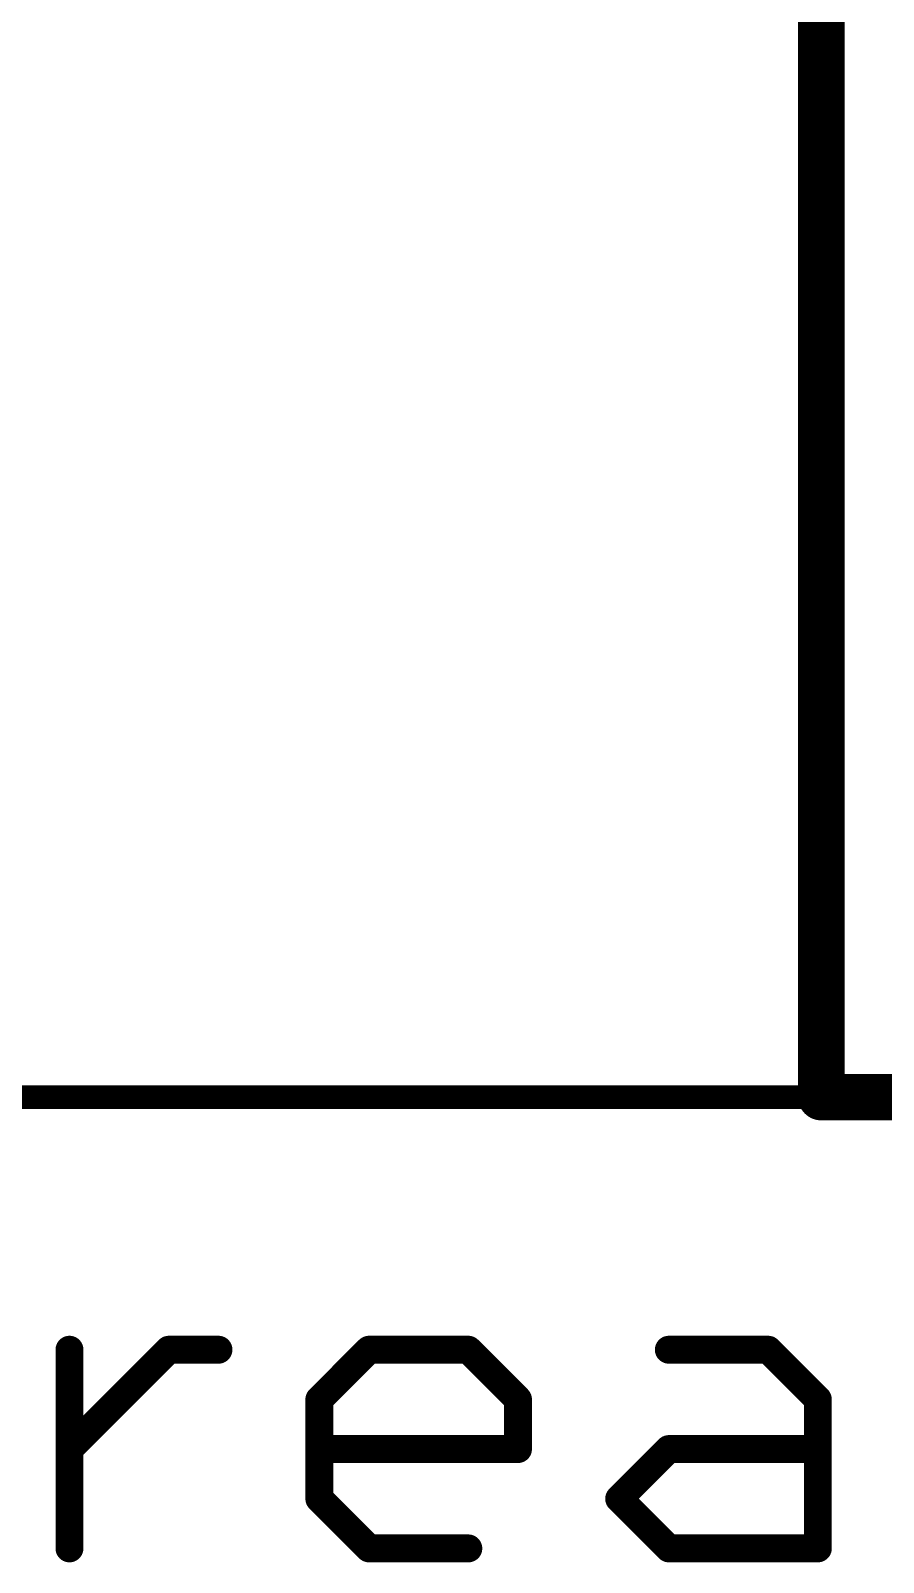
# Model space of a CAD drawing. Extents: x -36 to 72, y -11 to 34.
# Drawn here: x -4.32 to 0.34, y -2.54 to 5.82 of the extents above; entities that cross this region are included whole.
import ezdxf

# ---------------------------------------------------------------- set-up
doc = ezdxf.new("R2010")
doc.units = 0
for name, color, linetype in [('1', 12, 'CONTINUOUS'), ('16', 132, 'CONTINUOUS'), ('20', 53, 'CONTINUOUS'), ('47', 253, 'CONTINUOUS'), ('51', 53, 'CONTINUOUS')]:
    doc.layers.add(name, color=color, linetype=linetype)

msp = doc.modelspace()

# ---------------------------------------------------------------- linework, layer by layer
at = {"layer": '1', "const_width": 0.254}
for points in [[(0, 0), (0, 25.4)], [(25.4, 0), (0, 0)]]:
    msp.add_lwpolyline(points, dxfattribs=at)
at = {"layer": '1', "const_width": 0.127}
for points in [[(0, 0.0635, 1), (0, -0.0635)], [(-0.0635, 0, 1), (0.0635, 0)]]:
    msp.add_lwpolyline(points, format="xyb", dxfattribs=at)
at = {"layer": '16', "const_width": 0.254}
for points in [[(0, 0), (0, 25.4)], [(25.4, 0), (0, 0)]]:
    msp.add_lwpolyline(points, dxfattribs=at)
at = {"layer": '16', "const_width": 0.127}
for points in [[(0, 0.0635, 1), (0, -0.0635)], [(-0.0635, 0, 1), (0.0635, 0)]]:
    msp.add_lwpolyline(points, format="xyb", dxfattribs=at)
at = {"layer": '20', "const_width": 0.2032}
for points in [[(0, 0), (0, 25.4)], [(25.4, 0), (0, 0)]]:
    msp.add_lwpolyline(points, dxfattribs=at)
at = {"layer": '20', "const_width": 0.1016}
for points in [[(0, 0.0508, 1), (0, -0.0508)], [(-0.0508, 0, 1), (0.0508, 0)]]:
    msp.add_lwpolyline(points, format="xyb", dxfattribs=at)
at = {"layer": '47', "const_width": 0.13}
msp.add_lwpolyline([(0, 0), (-10.84, 0)], dxfattribs=at)
at = {"layer": '47', "const_width": 0.065}
msp.add_lwpolyline([(0, -0.0325, 1), (0, 0.0325)], format="xyb", dxfattribs=at)
at = {"layer": '51', "const_width": 0.1524}
for points in [[(-4.105, -2.4638), (-4.105, -1.3791)], [(-4.105, -1.9215), (-3.5626, -1.3791)], [(-3.5626, -1.3791), (-3.2915, -1.3791)], [(-2.7407, -1.6503), (-2.4695, -1.3791)], [(-2.4695, -1.3791), (-1.9272, -1.3791)], [(-1.9272, -1.3791), (-1.656, -1.6503)], [(-0.8324, -1.3791), (-0.29, -1.3791)], [(-0.29, -1.3791), (-0.0189, -1.6503)], [(-2.7407, -2.1926), (-2.7407, -1.6503)], [(-1.656, -1.6503), (-1.656, -1.9215)], [(-0.0189, -1.6503), (-0.0189, -2.4638)], [(-1.656, -1.9215), (-2.7407, -1.9215)], [(-1.1035, -2.1926), (-0.8324, -1.9215)], [(-0.8324, -1.9215), (-0.0189, -1.9215)], [(-2.4695, -2.4638), (-2.7407, -2.1926)], [(-0.8324, -2.4638), (-1.1035, -2.1926)], [(-1.9272, -2.4638), (-2.4695, -2.4638)], [(-0.0189, -2.4638), (-0.8324, -2.4638)]]:
    msp.add_lwpolyline(points, dxfattribs=at)
at = {"layer": '51', "const_width": 0.0762}
for points in [[(-4.0669, -1.3791, 1), (-4.1431, -1.3791)], [(-3.5626, -1.341, 1), (-3.5626, -1.4172)], [(-3.5357, -1.4061, 1), (-3.5896, -1.3522)], [(-3.2915, -1.4172, 1), (-3.2915, -1.341)], [(-2.4695, -1.341, 1), (-2.4695, -1.4172)], [(-2.4426, -1.4061, 1), (-2.4965, -1.3522)], [(-1.9002, -1.3522, 1), (-1.9541, -1.4061)], [(-1.9272, -1.4172, 1), (-1.9272, -1.341)], [(-0.8324, -1.341, 1), (-0.8324, -1.4172)], [(-0.2631, -1.3522, 1), (-0.317, -1.4061)], [(-0.29, -1.4172, 1), (-0.29, -1.341)], [(-2.7026, -1.6503, 1), (-2.7788, -1.6503)], [(-2.7676, -1.6234, 1), (-2.7137, -1.6772)], [(-1.6179, -1.6503, 1), (-1.6941, -1.6503)], [(-1.683, -1.6772, 1), (-1.6291, -1.6234)], [(0.0192, -1.6503, 1), (-0.057, -1.6503)], [(-0.0458, -1.6772, 1), (0.0081, -1.6234)], [(-4.1319, -1.8945, 1), (-4.078, -1.9484)], [(-2.7407, -1.8834, 1), (-2.7407, -1.9596)], [(-1.6941, -1.9215, 1), (-1.6179, -1.9215)], [(-1.656, -1.9596, 1), (-1.656, -1.8834)], [(-0.8324, -1.8834, 1), (-0.8324, -1.9596)], [(-0.8054, -1.9484, 1), (-0.8593, -1.8945)], [(-0.0189, -1.9596, 1), (-0.0189, -1.8834)], [(-2.7137, -2.1657, 1), (-2.7676, -2.2196)], [(-2.7788, -2.1926, 1), (-2.7026, -2.1926)], [(-1.0766, -2.1657, 1), (-1.1305, -2.2196)], [(-1.1305, -2.1657, 1), (-1.0766, -2.2196)], [(-2.4695, -2.4257, 1), (-2.4695, -2.5019)], [(-2.4965, -2.4907, 1), (-2.4426, -2.4369)], [(-1.9272, -2.5019, 1), (-1.9272, -2.4257)], [(-0.8324, -2.4257, 1), (-0.8324, -2.5019)], [(-0.8593, -2.4907, 1), (-0.8054, -2.4369)], [(-0.0189, -2.5019, 1), (-0.0189, -2.4257)], [(-4.1431, -2.4638, 1), (-4.0669, -2.4638)], [(-0.057, -2.4638, 1), (0.0192, -2.4638)]]:
    msp.add_lwpolyline(points, format="xyb", dxfattribs=at)

doc.saveas('drawing.dxf')
